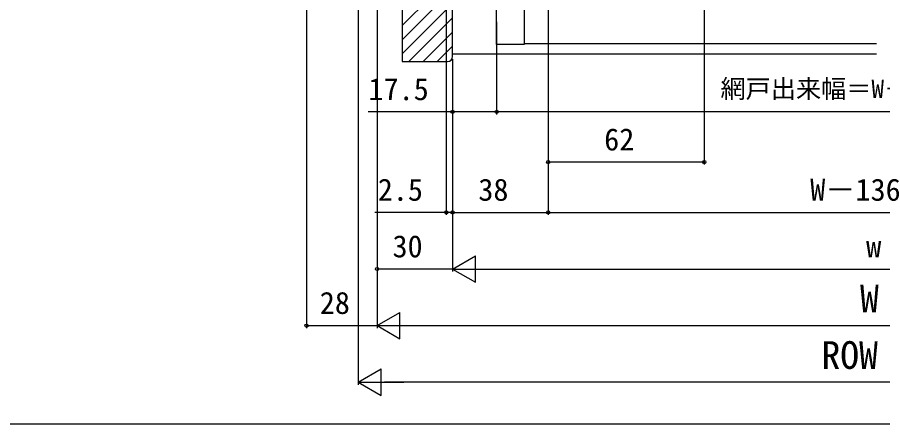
# Model space of a CAD drawing. Units: millimetres, scale not verified. Extents: x -525 to 525, y -783 to 777.
# Drawn here: x -245.9 to 97.9, y -782.6 to -621 of the extents above; entities that cross this region are included whole.
import ezdxf
from ezdxf.enums import TextEntityAlignment as Align

# ---------------------------------------------------------------- set-up
doc = ezdxf.new("R2010")
doc.units = ezdxf.units.MM
doc.header["$LTSCALE"] = 4
for name, color, linetype in [('0-4_YKK_12', 2, 'Continuous'), ('0-5_YKK_13', 4, 'Continuous'), ('0-7_YKK_D', 6, 'Continuous'), ('0-8_YKK_ZWAK', 7, 'Continuous'), ('0-9_YSS_K', 3, 'Continuous'), ('0-A_YSS_KE', 3, 'Continuous')]:
    doc.layers.add(name, color=color, linetype=linetype)
doc.styles.add('ＭＳ ゴシック', font='')
doc.styles.get('ＭＳ ゴシック').set_extended_font_data('MS Gothic')

msp = doc.modelspace()

# ---------------------------------------------------------------- linework, layer by layer
at = {"layer": '0-4_YKK_12'}
msp.add_line((95.388, -631.6), (-44.5, -631.6), dxfattribs=at)
at = {"layer": '0-5_YKK_13'}
msp.add_lwpolyline([(-55.5, -558.6), (-44.5, -558.6), (-44.5, -631.8), (-55.5, -631.8)], close=True, dxfattribs=at)
at = {"layer": '0-7_YKK_D'}
for p, q in [((-131, -509.1), (-131, -744.6)), ((27.001, -544.6), (27.001, -679.6)), ((-103, -559.1), (-103, -722.1)), ((-103, -559.1), (-103, -744.6)), ((-103, -559.1), (-103, -744.6)), ((-35, -559.1), (-35, -699.6)), ((-35, -559.1), (-35, -679.6)), ((-35, -559.1), (-35, -699.6)), ((-75.5, -574.101), (-75.5, -699.6)), ((-110.5, -607.6), (-110.5, -767.1)), ((-55.5, -622.8), (-55.5, -659.6)), ((-55.5, -622.8), (-55.5, -659.6)), ((-73, -637.6), (-73, -722.1)), ((-73, -637.6), (-73, -722.1)), ((-73, -637.6), (-73, -699.6)), ((-73, -637.6), (-73, -699.6)), ((-73, -637.6), (-73, -659.6)), ((249.5, -658.6), (-55.5, -658.6)), ((27.001, -678.6), (-35, -678.6)), ((-75.5, -698.6), (-103.827, -698.6)), ((-73, -698.6), (-75.5, -698.6)), ((-73, -698.6), (-70.45, -698.6)), ((-73, -698.6), (-35, -698.6)), ((-35, -698.6), (229, -698.6)), ((-73, -721.1), (-63.907, -715.85)), ((-63.907, -726.35), (-63.907, -715.85)), ((-73, -721.1), (-103, -721.1)), ((-73, -721.1), (-63.907, -726.35)), ((-73, -721.1), (-54.813, -721.1)), ((-62.5, -721.1), (256.5, -721.1)), ((-103, -743.6), (-93.907, -738.35)), ((-93.907, -748.85), (-93.907, -738.35)), ((-131, -743.6), (-103, -743.6)), ((-103, -743.6), (-93.907, -748.85)), ((-103, -743.6), (-84.813, -743.6)), ((-92.5, -743.6), (286.5, -743.6)), ((-110.5, -766.1), (-101.407, -760.85)), ((-101.407, -771.35), (-101.407, -760.85)), ((-110.5, -766.1), (-101.407, -771.35)), ((-110.5, -766.1), (-92.313, -766.1)), ((294, -766.1), (-100, -766.1))]:
    msp.add_line(p, q, dxfattribs=at)
msp.add_lwpolyline([(-55.5, -658.6), (-73, -658.6), (-106.55, -658.6)], dxfattribs=at)
for centre in [(-73, -658.6), (-55.5, -658.6), (-55.5, -658.6), (-35, -678.6), (27.001, -678.6), (-75.5, -698.6), (-73, -698.6), (-73, -698.6), (-35, -698.6), (-35, -698.6), (-103, -721.1), (-131, -743.6)]:
    msp.add_circle(centre, 0.637, dxfattribs=at)
at = {"layer": '0-8_YKK_ZWAK'}
msp.add_lwpolyline([(-525, -782.6), (525, -782.6), (525, 747.4)], dxfattribs=at)
at = {"layer": '0-9_YSS_K'}
for p, q in [((-93, -624.264), (-73, -604.264)), ((-93, -629.921), (-73, -609.921)), ((-93, -635.578), (-73, -615.578)), ((-90.366, -638.6), (-73, -621.235)), ((-84.709, -638.6), (-73, -626.891)), ((-79.052, -638.6), (-73, -632.548)), ((-73, -635.6), (95.5, -635.6))]:
    msp.add_line(p, q, dxfattribs=at)
at = {"layer": '0-A_YSS_KE'}
for points in [[(-93, -559.6), (-93, -638.6), (-75, -638.6)], [(-73, -636.6), (-73, -573.6), (-76, -573.6), (-76, -561.6), (-78, -559.6), (-93, -559.6)]]:
    msp.add_lwpolyline(points, dxfattribs=at)
msp.add_arc((-75, -636.6), 2, 270.00001, 359.99999, dxfattribs=at)

# ---------------------------------------------------------------- texts
at = {"layer": '0-7_YKK_D', "style": 'ＭＳ ゴシック'}
for s, height, p in [('17.5', 8.798, (-106.391, -656.6)), ('網戸出来幅＝W－95', 7.331, (33.449, -655.293)), ('62', 8.798, (-12.761, -676.6)), ('2.5', 8.798, (-102.714, -696.6)), ('38', 8.798, (-62.761, -696.6)), ('W－136', 8.798, (69.114, -696.6)), ('30', 8.798, (-96.864, -719.1)), ('w', 8.798, (91.341, -719.1)), ('W', 11, (88.903, -741.6)), ('28', 8.798, (-125.761, -741.6)), ('ROW', 11, (73.563, -764.1))]:
    msp.add_text(s, height=height, dxfattribs=at).set_placement(p, align=Align.BOTTOM_LEFT)

doc.saveas('drawing.dxf')
